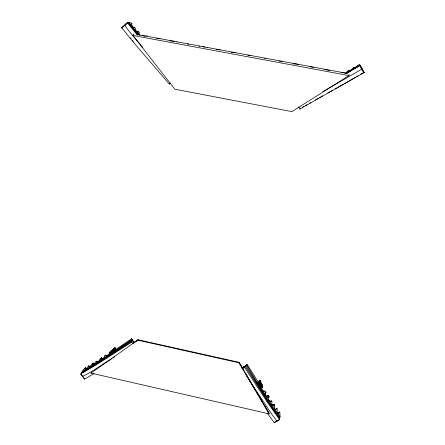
<?xml version="1.0" encoding="UTF-8"?>
<svg xmlns="http://www.w3.org/2000/svg" width="445" height="445" viewBox="0 0 445 445"><rect width="100%" height="100%" fill="white"/><g stroke="black" fill="none" stroke-linecap="round" stroke-linejoin="round"><path stroke-width="0.67" d="M259.607 383.484L259.441 381.832A16.376 5.574 60.1 0 1 259.507 381.532L259.068 381.732L259.09 382.672A2.175 0.751 59.7 0 0 259.051 382.761L260.592 385.782L258.862 382.973L259.007 383.651L258.617 383.557L258.656 382.822M110.282 354.509L110.227 353.603A16.237 4.05 -35.9 0 1 109.948 353.625L109.348 353.981A28.652 6.886 -36.1 0 1 108.113 354.849L106.455 355.978L106.911 355.121L106.149 355.577L105.932 355.066A1.647 0.406 -36.3 0 0 105.576 355.149L104.536 355.961L105.165 355.839L104.175 357.491L100.932 359.621L101.616 358.965L101.549 358.375L102.278 359.388M264.514 391.233L265.02 391.033A1.685 0.579 60 0 1 265.387 391.277C266.294 391.745 266.049 393.124 264.758 393.152M146.878 36.24L146.922 35.188M169.423 40.818L169.45 40.423M261.265 385.793C262.166 386.894 260.036 383.885 261.337 385.192A1.012 0.35 59.7 0 0 261.46 385.253L261.627 385.409A0.907 0.312 59.7 0 0 261.788 385.476L261.443 384.842A1.307 0.451 59.8 0 0 261.432 384.986L261.504 385.264M133.939 33.842L132.844 35.444L174.896 89.228L291.937 111.623L348.952 75.567L349.041 74.348M176.988 42.147L177.01 41.83M267.206 413.071L274.337 422.75L279.755 419.641C279.276 418.061 280.606 416.27 279.861 414.595A1.007 0.339 60.8 0 1 279.861 414.317C280.673 413.577 278.859 410.818 279.443 412.693C279.215 413.95 276.885 412.632 277.185 410.885A0.823 0.278 60.6 0 0 277.152 410.496C276.656 410.129 278.197 409.016 276.634 408.566A1.93 0.656 60.6 0 0 276.551 408.66C276 409.539 275.633 409.489 275.555 409.661C274.192 408.499 274.565 407.003 274.209 405.512C275.088 407.103 274.387 403.91 273.903 404.349C273.619 406.769 271.261 405.067 271.789 402.775C272.062 403.287 272.574 399.449 270.204 401.724M261.098 384.73L261.154 385.248L260.987 385.003M261.755 386.221L261.282 386.043L261.332 385.465M199.694 46.597L199.749 46.041M207.314 47.787L207.348 47.454M80.723 374.034L98.367 363.465L131.826 342.094L131.993 339.018L131.525 338.94L115.166 349.803L115.16 350.438A3.449 0.868 -36.2 0 1 115.199 350.538L114.949 351.461L103.173 359.221A115.683 24.831 -35.4 0 1 98.974 361.918L90.163 367.42A80.356 18.023 -35.8 0 1 85.034 370.468L81.941 372.243L80.706 373.961L84.439 379.134L94.095 373.555M273.614 404.906L272.546 405.529M132.015 341.087L96.687 363.932A99.914 21.939 -35.6 0 1 92.121 366.769L86.575 370.129A87.426 19.469 -35.8 0 1 83.56 371.903L81.685 372.988M261.087 384.97L259.78 380.397A2.587 0.89 59.7 0 0 259.424 380.436L258.845 381.254A2.692 0.929 59.7 0 0 258.762 381.282L258.217 382.016L247.337 364.661C245.078 365.011 244.828 368.288 242.392 368.605M269.147 413.856L238.976 362.775L239.054 362.313L138.156 339.785L91.008 373.11L269.147 413.856L265.365 406.852M260.047 380.547C260.77 381.387 260.614 383.406 261.365 384.68M363.771 71.856L363.287 71.884M169.556 83.226L169.373 84.105L135.024 44.166L121.518 27.551L122.13 27.846M260.253 380.647L260.247 380.67A17.511 5.924 60 0 0 260.197 380.987L261.193 384.714M115.138 347.984L112.518 350.671A5.279 1.324 -36.1 0 0 112.229 350.977L110.844 352.145L111.2 351.917M259.808 380.525L259.863 382.211L260.714 384.063A5.385 1.869 59.6 0 1 260.809 384.463L260.853 384.747M94.229 364.5C93.678 361.073 90.958 364.945 91.954 364.322C90.702 365.901 88.177 368.727 88.983 365.912A1.88 0.462 -36.7 0 0 88.989 365.807C87.326 366.252 88.31 367.153 86.614 368.393C82.264 371.18 87.342 365.757 84.561 368.371C83.677 369.639 82.536 370.746 81.941 372.243M109.865 353.63L109.893 353.241A1.163 0.289 -36.3 0 0 109.609 353.152L109.047 353.146L111.434 350.332L111.417 350.994L114.17 348.162L115.233 347.884A2.536 0.629 -36.1 0 1 115.411 348.04L115.255 348.941A2.637 0.656 -36.1 0 1 115.288 348.991L115.16 349.714M271.411 401.017L270.866 401.646L270.204 401.129A9.234 3.137 60.5 0 0 270.148 401.646C269.002 400.878 268.363 398.659 268.179 397.691C269.826 397.997 268.257 393.58 266.455 396.328M259.046 382.783L258.545 382.3L258.044 382.567M346.266 73.686L360.339 65.304L359.571 65.61L359.855 64.697L358.447 64.92L355.583 67.223L354.231 67.968L353.38 68.174L354.176 67.54L353.252 67.935L351.328 69.609L351.689 69.548L348.947 71.117L348.958 70.833L348.207 71.089L349.064 70.516L349.709 71.662M260.976 384.591L261.182 384.919M258.795 382.444L258.806 382.422A2.27 0.784 59.6 0 0 258.84 382.172L258.762 381.282M111.806 351.372L111.584 351.539L111.923 351.072M114.576 349.97L114.588 349.948A2.225 0.556 -36.1 0 1 114.715 349.726L115.288 348.991M110.688 351.706L110.182 352.056L110.393 351.823M112.012 351.083L115.005 347.89L115.722 348.902M114.437 350.337L114.026 350.972L113.748 351.083L114.226 350.393L113.019 351.227A5.596 1.413 -36.2 0 0 112.746 351.428L112.368 351.667A11.353 2.798 -36.1 0 1 112.112 351.823L111.595 352.229L114.243 350.148A2.13 0.534 -36.2 0 0 114.276 350.059L114.749 348.947A15.987 3.933 -36.4 0 1 114.576 349.225L113.497 350.565M97.805 362.681L97.016 361.785A8.989 2.203 -36.7 0 1 96.743 362.241L99.452 360.556L100.22 359.632L99.869 359.616L100.131 358.592L101.605 357.685L101.032 358.531L101.488 358.375L102.216 359.393M114.799 347.957L114.81 347.934A17.088 4.177 -36.3 0 1 114.638 348.24L111.862 351.055M97.177 362.185C96.42 359.666 95.914 362.92 97.055 361.624M93.622 364.472L92.894 363.459L93.139 362.981M114.537 348.018L111.784 350.966M264.447 391.322C263.028 389.247 264.352 393.586 262.533 389.742A29.353 9.751 59.7 0 1 261.76 388.396L261.727 387.517A1.185 0.412 59.9 0 1 262.155 387.584C263.735 388.441 261.983 384.541 262.038 384.235C261.304 386.132 261.043 381.176 260.514 380.853M279.788 417.527L277.496 414.462A82.653 25.61 59.4 0 1 273.797 409.294L267.679 400.233A119.054 35.244 58.9 0 1 264.847 395.861L257.071 383.49L257.549 382.6A3.521 1.224 59.8 0 1 257.661 382.544L258.3 381.944M93.584 364.794L92.894 363.459M139.341 32.785L138.384 33.609M110.644 352.134L111.339 351.639M258.1 382.589C258.717 382.728 257.822 383.534 258.684 382.878M93.656 364.822L92.922 363.782L92.643 364.082L92.499 364.683L92.81 364.778L94.446 363.788L95.942 361.346L96.242 361.184L97.043 362.241M242.163 368.466L243.843 366.552L244.939 366.457M268.046 395.388C268.591 396.918 267.145 395.644 267.017 396.662C267.912 398.025 264.336 394.159 265.309 393.146A1.007 0.345 60 0 0 265.387 393.024L265.259 392.095L265.843 392.529M82.737 376.248C91.409 372.348 102.534 364.21 111.706 358.765M260.141 388.402L261.009 387.645A16.554 5.702 59.3 0 0 261.332 387.806L261.465 387.868M114.387 350.393C114.098 351.4 115.694 349.581 114.237 350.165M298.667 106.817L299.963 109.025L300.625 108.224M111.356 351.411L111.044 351.467L111.656 351.049A1.279 0.317 -36.2 0 1 111.562 351.2L111.356 351.411L111.951 351.149M112.429 352.796C112.485 352.885 112.49 352.329 113.008 352.551M113.887 351.834C113.881 352.001 113.948 351.316 114.46 351.595M110.822 353.853C110.766 354.075 110.944 353.28 111.4 353.614M112.057 351.027L111.745 351.233M299.963 109.025L364.294 72.401L363.81 72.552M113.508 350.91L112.157 351.895M113.642 350.504L112.791 351.166A14.896 3.805 -36.2 0 0 112.051 351.717L112.034 351.873M111.867 351.483L114.326 349.286A3.888 0.973 -36.1 0 1 114.493 349.108L115.077 348.413A11.882 2.92 -36.2 0 0 115.244 348.174M121.535 27.668L127.365 22.439L128.221 22.99L129.306 22.25L131.447 23.201L132.043 24.008L131.214 23.468L131.581 24.97L132.343 26.032L133.322 27.145L134.562 27.757L134.39 27.034L135.358 28.313A2.292 0.445 51.1 0 1 135.352 28.43C134.023 29.67 139.146 33.659 137.956 31.445C140.581 33.258 137.577 33.536 139.947 35.472M125.329 24.692L127.765 22.562M121.785 28.096L127.632 22.984L127.376 22.556M110.338 352.468L109.67 352.768M136.977 32.279L137.956 31.445M137.021 32.374L137.978 31.55M169.373 84.105L170.813 82.931M345.459 73.191L347.523 71.283L349.058 70.51M132.087 339.296L115.205 350.805M133.172 343.306L138.156 339.785L133.066 343.384M110.393 353.758L114.994 350.604M110.371 353.936L115.272 350.571M110.41 353.975L89.3 367.325A157.764 32.096 -35 0 1 83.632 370.668L82.319 371.425M113.191 351.494L113.147 351.522A12.855 3.282 -36.3 0 0 112.652 351.856L110.738 352.59A6.23 1.557 -36.1 0 1 110.649 352.451L110.649 352.451M114.949 351.461L132.126 340.102L133.928 342.678L133.789 341.582L133.316 341.499M274.337 422.75L274.398 422.077M112.874 358.025L114.621 356.907M91.008 373.11L91.82 372.604M241.641 368.098L245.835 365.512L257.071 383.49M242.13 367.87L244.733 366.268M245.251 365.946L247.337 364.661M261.221 384.858L262.266 384.23M264.836 393.113L265.971 392.451M359.855 64.925L358.047 65.999A201.424 14.234 -31.4 0 1 350.354 70.521L345.899 73.125M359.421 65.704L356.84 67.234A110.51 8.883 -31.3 0 1 352.74 69.642M359.721 65.27L355.444 67.801A101.326 8.227 -31.3 0 1 348.546 71.851L345.871 73.403M266.494 396.339L268.085 395.399M266.499 396.617L267.562 395.989M266.577 396.651L267.634 396.022M266.622 396.723L267.679 396.1M267.968 397.341L269.03 396.712M268.035 397.435L269.097 396.807M268.057 397.524L269.119 396.901M269.231 401.601L270.299 400.973M269.308 401.752L270.376 401.123M270.009 401.763L271.45 400.912M363.37 72.785L360.784 74.298M351.161 70.566L345.887 73.636M272.357 405.033L273.953 404.099M272.451 405.189L274.048 404.26M272.479 405.217L274.142 404.282M272.574 405.25L274.17 404.321M272.245 405.551L273.842 404.616M272.451 405.679L273.541 405.095M274.61 409.745L275.728 409.089M274.932 409.762L277.063 408.527M277.619 412.854L279.254 411.864M353.352 78.604L355.104 77.597M277.975 413.461L279.043 412.843M352.857 78.887L349.308 80.929M274.07 422.566L279.488 419.457L279.755 419.641M322.681 91.77L362.319 68.858L361.952 68.958M343.401 84.289L339.808 86.313M338.156 87.242L339.279 86.614M330.618 91.459L332.326 90.502M309.681 103.179L310.771 102.567M327.837 93.011L330.062 91.765M335.085 88.961L337.032 87.871M315.216 100.075L318.058 98.484M319.199 97.844L322.731 95.87M305.309 105.626L306.95 104.709M302.494 107.189L303.629 106.561M96.432 361.168L96.966 362.252M261.476 386.483L261.499 386.471A6.358 2.197 59.6 0 1 261.248 386.549L260.447 386.193L259.541 384.975A13.111 4.628 59.9 0 0 259.218 384.452L259.218 384.452M364.043 72.44L362.069 68.897M292.944 63.891L296.476 63.985L298.439 64.703M216.415 49.501L220.019 49.873M170.541 41.079L172.56 41.023L174.551 41.53M231.289 52.276L235.277 52.694M141.933 35.517L145.382 36.351M156.64 38.22L160.072 38.837M341.081 72.379L341.677 72.413A13.022 11.665 -7.4 0 1 344.185 72.891L344.892 73.147M324.672 69.476L329.595 70.41M309.803 66.578L313.469 67.406M279.093 61.032L280.45 61.21M264.731 58.2L265.871 58.362M262.405 387.233L261.849 386.655M247.837 55.102L250.63 55.553M187.534 44.022L188.814 44.244M136.66 34.343L347.033 73.358M132.844 35.444L348.952 75.567M202.547 46.614L205.023 47.114M137.572 340.125L238.976 362.775M281.134 61.299L282.291 61.683M124.806 25.092C128.038 30.894 136.198 39.082 141.032 45.34M141.477 45.863L142.739 47.354M138.49 34.938L136.537 32.585A98.045 16.938 51.5 0 1 131.57 26.483L128.555 22.695M137.321 34.927L127.632 22.984M130.374 37.875L131.086 38.737M138.05 35.083L133.077 29.036A106.839 18.29 51.5 0 1 130.146 25.415L128.316 23.129M138.918 34.749L135.692 30.805A193.319 29.376 51.8 0 1 130.19 24.002L128.911 22.406M279.488 419.457L267.1 401.818L244.505 367.303M259.263 383.718L259.624 384.269A5.707 1.991 59.8 0 1 259.785 384.569L260.047 384.964A11.598 3.955 59.6 0 0 260.225 385.225M279.466 418.278L278.081 416.409A89.951 27.662 59.3 0 1 275.894 413.388L271.94 407.753A102.778 31.144 59.1 0 1 268.769 403.07L245.145 366.352M280.027 416.659L279.06 415.346A162.342 45.462 58.3 0 1 274.943 409.661L260.464 387.856M260.281 385.298L260.392 385.164A15.191 5.368 59.8 0 0 259.958 384.335L259.485 383.362M80.979 373.972L84.7 379.079M85.568 367.665L86.669 369.172M85.551 367.731L86.647 369.244M88.772 365.618L89.868 367.131M92.961 363.092L93.717 364.093M101.605 357.685L102.361 358.709M131.759 338.851L134.268 342.433M131.525 338.94L132.599 340.475M131.826 342.094L132.916 343.651M262.244 385.949L262.355 386.127M246.708 376.414L247.42 377.516M248.132 378.617L271.978 414.518L277.04 421.198L277.124 420.659M257.321 382.817L246.563 364.861M257.433 382.594L260.553 387.845M257.744 382.756L260.675 387.684M245.462 373.166L247.325 376.32M253.3 386.432L252.048 384.313M253.984 387.589L255.358 389.915M260.353 398.37L262.6 402.174M247.948 377.377L248.894 378.973M243.949 370.602L239.054 362.313L244.35 371.28M249.84 380.57L250.385 381.493M244.934 372.27L247.175 376.064M248.238 377.855L254.596 388.618M255.302 389.814L269.075 413.132M360.228 65.443L364.182 72.546M360.094 65.354L361.741 68.308M359.771 65.754L363.726 72.858M260.815 385.064L259.769 382.288A0.99 0.339 59.7 0 1 259.702 382.077L259.685 382.01A3.972 1.374 59.6 0 0 259.641 381.777L259.518 380.909A12.154 4.133 59.9 0 1 259.513 380.625M259.569 387.061L259.886 386.839L260.264 387.862L259.78 387.189L260.064 387.551M258.501 385.326L258.829 385.153L259.207 386.177L258.723 385.503L259.007 385.865M257.544 383.796C258.361 383.801 257.972 384.524 258.05 384.335M358.13 75.845A110.26 9.907 -31.1 0 1 356.684 76.679M348.813 81.213A125.985 11.075 -31.1 0 1 344.38 83.732M133.333 41.43A121.585 21.477 51.4 0 1 132.604 40.556"/></g></svg>
